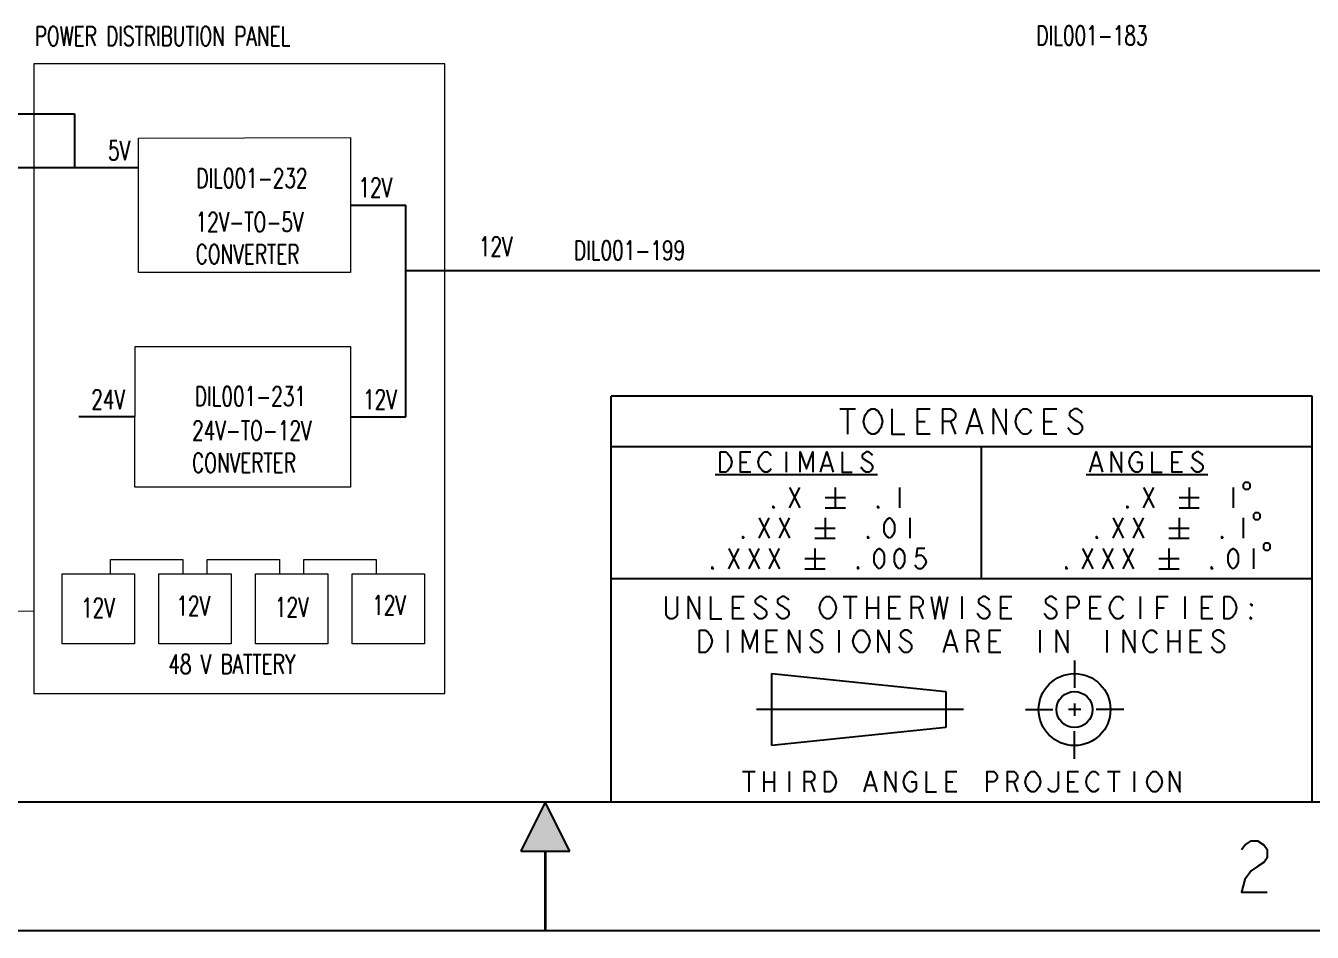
# Model space of a CAD drawing. Extents: x 0 to 22, y 0 to 17.
# Drawn here: x 8.984 to 13.976, y -0.005 to 3.512 of the extents above; entities that cross this region are included whole.
import ezdxf
from ezdxf.lldxf.tags import DXFTag

# ---------------------------------------------------------------- set-up
doc = ezdxf.new("R2010")
doc.units = 0
doc.header["$LTSCALE"] = 1.21
doc.header["$MEASUREMENT"] = 0
doc.linetypes.add('ACAD_ISO02W100', pattern=[15, 12, -3])
doc.layers.add('DEFAULT_1', color=7, linetype='CENTER')
doc.layers.add('Power', color=1, linetype='Continuous')
doc.styles.add('STNARROW', font='ROMANS', dxfattribs={"width": 0.7})
tags = doc.linetypes.add('CENTER', pattern=[0.6, 0.375, -0.075, 0.075, -0.075]).pattern_tags.tags
tags[10:11] = [DXFTag(74, 4), DXFTag(75, 0), DXFTag(340, '0'), DXFTag(46, 1.0), DXFTag(50, 0.0), DXFTag(44, 0.0), DXFTag(45, 0.0)]
tags[8:9] = [DXFTag(74, 4), DXFTag(75, 0), DXFTag(340, '0'), DXFTag(46, 1.0), DXFTag(50, 0.0), DXFTag(44, 0.0), DXFTag(45, 0.0)]
tags[6:7] = [DXFTag(74, 4), DXFTag(75, 0), DXFTag(340, '0'), DXFTag(46, 1.0), DXFTag(50, 0.0), DXFTag(44, 0.0), DXFTag(45, 0.0)]
tags[4:5] = [DXFTag(74, 4), DXFTag(75, 0), DXFTag(340, '0'), DXFTag(46, 1.0), DXFTag(50, 0.0), DXFTag(44, 0.0), DXFTag(45, 0.0)]

msp = doc.modelspace()

# ---------------------------------------------------------------- linework, layer by layer
at = {"color": 2, "linetype": 'Continuous'}
for p, q in [((13.9763, 2.0748), (11.2559, 2.0748)), ((11.2559, 0.5), (11.2559, 2.0748)), ((13.9763, 0.5), (13.9763, 2.0748)), ((12.1424, 2.0256), (12.2039, 2.0256)), ((12.1732, 2.0256), (12.1732, 1.9272)), ((12.4439, 1.9764), (12.4746, 1.9764)), ((12.573, 1.9764), (12.5915, 1.9272)), ((12.6469, 1.96), (12.6838, 1.96)), ((12.936, 1.9764), (12.9667, 1.9764)), ((13.9763, 1.878), (11.2559, 1.878)), ((11.935, 1.8583), (11.935, 1.7795)), ((12.6929, 1.3661), (12.6929, 1.878)), ((11.7578, 1.8189), (11.7824, 1.8189)), ((12.0777, 1.8058), (12.1072, 1.8058)), ((13.123, 1.8058), (13.1525, 1.8058)), ((13.433, 1.8189), (13.4576, 1.8189)), ((11.6594, 1.7707), (12.2893, 1.7707)), ((13.0984, 1.7707), (13.5708, 1.7707)), ((11.9481, 1.7205), (11.9875, 1.6417)), ((11.9481, 1.6417), (11.9875, 1.7205)), ((12.1253, 1.7205), (12.1253, 1.6417)), ((12.3746, 1.7205), (12.3746, 1.6417)), ((13.3215, 1.7205), (13.3609, 1.6417)), ((13.3215, 1.6417), (13.3609, 1.7205)), ((13.4986, 1.7205), (13.4986, 1.6417)), ((13.6693, 1.7205), (13.6693, 1.6417)), ((12.0859, 1.6811), (12.1647, 1.6811)), ((13.4593, 1.6811), (13.538, 1.6811)), ((11.83, 1.6024), (11.8694, 1.5236)), ((11.83, 1.5236), (11.8694, 1.6024)), ((11.9088, 1.6024), (11.9481, 1.5236)), ((11.9088, 1.5236), (11.9481, 1.6024)), ((12.0859, 1.6417), (12.1647, 1.6417)), ((12.0859, 1.6024), (12.0859, 1.5236)), ((12.414, 1.6024), (12.414, 1.5236)), ((13.2034, 1.6024), (13.2427, 1.5236)), ((13.2034, 1.5236), (13.2427, 1.6024)), ((13.2821, 1.6024), (13.3215, 1.5236)), ((13.2821, 1.5236), (13.3215, 1.6024)), ((13.4593, 1.6417), (13.538, 1.6417)), ((13.4593, 1.6024), (13.4593, 1.5236)), ((13.7086, 1.6024), (13.7086, 1.5236)), ((12.0465, 1.563), (12.1253, 1.563)), ((13.4199, 1.563), (13.4986, 1.563)), ((12.0465, 1.5236), (12.1253, 1.5236)), ((13.4199, 1.5236), (13.4986, 1.5236)), ((11.7119, 1.4843), (11.7513, 1.4055)), ((11.7119, 1.4055), (11.7513, 1.4843)), ((11.7906, 1.4843), (11.83, 1.4055)), ((11.7906, 1.4055), (11.83, 1.4843)), ((11.8694, 1.4843), (11.9088, 1.4055)), ((11.8694, 1.4055), (11.9088, 1.4843)), ((12.0465, 1.4843), (12.0465, 1.4055)), ((13.0853, 1.4843), (13.1246, 1.4055)), ((13.0853, 1.4055), (13.1246, 1.4843)), ((13.164, 1.4843), (13.2034, 1.4055)), ((13.164, 1.4055), (13.2034, 1.4843)), ((13.2427, 1.4843), (13.2821, 1.4055)), ((13.2427, 1.4055), (13.2821, 1.4843)), ((13.4199, 1.4843), (13.4199, 1.4055)), ((13.748, 1.4843), (13.748, 1.4055)), ((12.0072, 1.4449), (12.0859, 1.4449)), ((12.0072, 1.4055), (12.0859, 1.4055)), ((13.3805, 1.4449), (13.4593, 1.4449)), ((13.3805, 1.4055), (13.4593, 1.4055)), ((13.9763, 1.3661), (11.2559, 1.3661)), ((11.7283, 1.2539), (11.7554, 1.2539)), ((12.156, 1.2972), (12.2101, 1.2972)), ((12.183, 1.2972), (12.183, 1.2106)), ((12.248, 1.2972), (12.248, 1.2106)), ((12.248, 1.2539), (12.2913, 1.2539)), ((12.2913, 1.2972), (12.2913, 1.2106)), ((12.3346, 1.2539), (12.3617, 1.2539)), ((12.4483, 1.2539), (12.4645, 1.2106)), ((12.6161, 1.2972), (12.6161, 1.2106)), ((12.7677, 1.2539), (12.7947, 1.2539)), ((13.1141, 1.2539), (13.1412, 1.2539)), ((13.309, 1.2972), (13.309, 1.2106)), ((13.374, 1.2539), (13.401, 1.2539)), ((13.4822, 1.2972), (13.4822, 1.2106)), ((13.5472, 1.2539), (13.5743, 1.2539)), ((11.7067, 1.1673), (11.7067, 1.0807)), ((12.1397, 1.1673), (12.1397, 1.0807)), ((12.9193, 1.1673), (12.9193, 1.0807)), ((13.1791, 1.1673), (13.1791, 1.0807)), ((13.4173, 1.1673), (13.4173, 1.0807)), ((13.4606, 1.1673), (13.4606, 1.0807)), ((11.8582, 1.124), (11.8853, 1.124)), ((12.5566, 1.1096), (12.589, 1.1096)), ((12.6648, 1.124), (12.6811, 1.0807)), ((12.7244, 1.124), (12.7514, 1.124)), ((13.4173, 1.124), (13.4606, 1.124)), ((13.5039, 1.124), (13.531, 1.124)), ((11.7647, 0.6181), (11.8139, 0.6181)), ((11.7893, 0.6181), (11.7893, 0.5394)), ((11.8484, 0.6181), (11.8484, 0.5394)), ((11.8878, 0.6181), (11.8878, 0.5394)), ((11.9468, 0.6181), (11.9468, 0.5394)), ((13.182, 0.6181), (13.2313, 0.6181)), ((13.2067, 0.6181), (13.2067, 0.5394)), ((13.2854, 0.6181), (13.2854, 0.5394)), ((11.8484, 0.5787), (11.8878, 0.5787)), ((12.0305, 0.5787), (12.0452, 0.5394)), ((12.247, 0.5656), (12.2765, 0.5656)), ((12.557, 0.5787), (12.5817, 0.5787)), ((12.8179, 0.5787), (12.8326, 0.5394)), ((13.0295, 0.5787), (13.0541, 0.5787)), ((13.9763, 0.5), (11.2559, 0.5))]:
    msp.add_line(p, q, dxfattribs=at)
at = {"linetype": 'Continuous', "lineweight": 13}
for p, q in [((9.3127, 1.3852), (9.3127, 1.4418)), ((9.3127, 1.4418), (9.5939, 1.4418)), ((9.5939, 1.4418), (9.5939, 1.3852)), ((9.6877, 1.3852), (9.6877, 1.4418)), ((9.6877, 1.4418), (9.9689, 1.4418)), ((9.9689, 1.4418), (9.9689, 1.3852)), ((10.0627, 1.3852), (10.0627, 1.4418)), ((10.0627, 1.4418), (10.3439, 1.4418)), ((10.3439, 1.4418), (10.3439, 1.3852))]:
    msp.add_line(p, q, dxfattribs=at)
at = {"color": 7, "linetype": 'Continuous'}
for p, q in [((13.0539, 1.0495), (13.0539, 0.9428)), ((11.8791, 0.9984), (12.5541, 0.9287)), ((11.8791, 0.7194), (11.8791, 0.9984)), ((12.5541, 0.9287), (12.5541, 0.7892)), ((12.8633, 0.8589), (12.97, 0.8589)), ((13.0783, 0.8589), (13.03, 0.8589)), ((13.0539, 0.882), (13.0539, 0.8347)), ((13.2445, 0.8589), (13.1378, 0.8589)), ((12.5541, 0.7892), (11.8791, 0.7194)), ((13.0539, 0.6683), (13.0539, 0.775)), ((21.5, 0.5), (0.5, 0.5)), ((11, 0.5), (10.905, 0.31)), ((11.095, 0.31), (11, 0.5)), ((10.905, 0.31), (11.095, 0.31)), ((22, 0), (0, 0))]:
    msp.add_line(p, q, dxfattribs=at)
at = {"linetype": 'Continuous', "lineweight": 13}
for points in [[(10.6095, 3.3639), (9.0158, 3.3639), (9.0158, 0.921), (10.6095, 0.921)], [(9.1252, 1.3852), (9.4064, 1.3852), (9.4064, 1.1136), (9.1252, 1.1136)], [(9.5002, 1.3852), (9.7814, 1.3852), (9.7814, 1.1136), (9.5002, 1.1136)], [(9.8752, 1.3852), (10.1564, 1.3852), (10.1564, 1.1136), (9.8752, 1.1136)], [(10.2502, 1.3852), (10.5314, 1.3852), (10.5314, 1.1136), (10.2502, 1.1136)]]:
    msp.add_lwpolyline(points, close=True, dxfattribs=at)
at = {"color": 252, "linetype": 'Continuous', "lineweight": 13, "true_color": 0x939598}
for points in [[(9.4215, 3.0763), (10.2436, 3.0777), (10.2436, 2.5545), (9.4215, 2.5545)], [(9.4078, 2.2671), (10.2436, 2.268), (10.2436, 1.7222), (9.4077, 1.7222)]]:
    msp.add_lwpolyline(points, close=True, dxfattribs=at)
at = {"color": 2, "linetype": 'Continuous'}
for points in [[(12.2962, 1.9436), (12.2901, 1.9354), (12.2778, 1.9272), (12.2655, 1.9272), (12.2532, 1.9354), (12.247, 1.9436), (12.2409, 1.9518), (12.2347, 1.9764), (12.2409, 2.001), (12.247, 2.0092), (12.2532, 2.0174), (12.2655, 2.0256), (12.2778, 2.0256), (12.2901, 2.0174), (12.2962, 2.0092), (12.3024, 2.001), (12.3085, 1.9764), (12.3024, 1.9518), (12.2962, 1.9436)], [(12.3454, 2.0256), (12.3454, 1.9272), (12.3946, 1.9272)], [(12.4931, 1.9272), (12.4439, 1.9272), (12.4439, 2.0256), (12.4931, 2.0256)], [(12.5423, 1.9272), (12.5423, 2.0256), (12.573, 2.0256), (12.5853, 2.0174), (12.5915, 2.0092), (12.5915, 1.9928), (12.5853, 1.9846), (12.573, 1.9764), (12.5423, 1.9764)], [(12.6346, 1.9272), (12.6653, 2.0256), (12.6961, 1.9272)], [(12.7391, 1.9272), (12.7391, 2.0256), (12.7883, 1.9272), (12.7883, 2.0256)], [(12.8868, 1.9436), (12.8806, 1.9354), (12.8683, 1.9272), (12.856, 1.9272), (12.8437, 1.9354), (12.8376, 1.9436), (12.8314, 1.9518), (12.8253, 1.9764), (12.8314, 2.001), (12.8376, 2.0092), (12.8437, 2.0174), (12.856, 2.0256), (12.8683, 2.0256), (12.8806, 2.0174), (12.8868, 2.0092)], [(12.9852, 1.9272), (12.936, 1.9272), (12.936, 2.0256), (12.9852, 2.0256)], [(13.0836, 2.0092), (13.0775, 2.0174), (13.0652, 2.0256), (13.0529, 2.0256), (13.0406, 2.0174), (13.0344, 2.0092), (13.0344, 2.001), (13.0406, 1.9928), (13.0529, 1.9846), (13.0652, 1.9764), (13.0775, 1.9682), (13.0836, 1.96), (13.0836, 1.9436), (13.0775, 1.9354), (13.0652, 1.9272), (13.0529, 1.9272), (13.0406, 1.9354), (13.0344, 1.9436), (13.0283, 1.9518)], [(11.6791, 1.8583), (11.6988, 1.8583), (11.7086, 1.8517), (11.7135, 1.8451), (11.7185, 1.8386), (11.7234, 1.8189), (11.7185, 1.7992), (11.7135, 1.7927), (11.7086, 1.7861), (11.6988, 1.7795), (11.6791, 1.7795), (11.6791, 1.8583)], [(11.7972, 1.7795), (11.7578, 1.7795), (11.7578, 1.8583), (11.7972, 1.8583)], [(11.8759, 1.7927), (11.871, 1.7861), (11.8612, 1.7795), (11.8513, 1.7795), (11.8415, 1.7861), (11.8366, 1.7927), (11.8317, 1.7992), (11.8267, 1.8189), (11.8317, 1.8386), (11.8366, 1.8451), (11.8415, 1.8517), (11.8513, 1.8583), (11.8612, 1.8583), (11.871, 1.8517), (11.8759, 1.8451)], [(11.9891, 1.7795), (11.9891, 1.8583), (12.0137, 1.7927), (12.0383, 1.8583), (12.0383, 1.7795)], [(12.0679, 1.7795), (12.0925, 1.8583), (12.1171, 1.7795)], [(12.1515, 1.8583), (12.1515, 1.7795), (12.1909, 1.7795)], [(12.2696, 1.8451), (12.2647, 1.8517), (12.2549, 1.8583), (12.245, 1.8583), (12.2352, 1.8517), (12.2303, 1.8451), (12.2303, 1.8386), (12.2352, 1.832), (12.245, 1.8255), (12.2549, 1.8189), (12.2647, 1.8123), (12.2696, 1.8058), (12.2696, 1.7927), (12.2647, 1.7861), (12.2549, 1.7795), (12.245, 1.7795), (12.2352, 1.7861), (12.2303, 1.7927), (12.2254, 1.7992)], [(13.1132, 1.7795), (13.1378, 1.8583), (13.1624, 1.7795)], [(13.1968, 1.7795), (13.1968, 1.8583), (13.2362, 1.7795), (13.2362, 1.8583)], [(13.2952, 1.8189), (13.3149, 1.8189), (13.3149, 1.7927), (13.31, 1.7861), (13.3002, 1.7795), (13.2903, 1.7795), (13.2805, 1.7861), (13.2756, 1.7927), (13.2706, 1.7992), (13.2657, 1.8189), (13.2706, 1.8386), (13.2756, 1.8451), (13.2805, 1.8517), (13.2903, 1.8583), (13.3002, 1.8583), (13.31, 1.8517), (13.3149, 1.8451)], [(13.3543, 1.8583), (13.3543, 1.7795), (13.3937, 1.7795)], [(13.4724, 1.7795), (13.433, 1.7795), (13.433, 1.8583), (13.4724, 1.8583)], [(13.5511, 1.8451), (13.5462, 1.8517), (13.5364, 1.8583), (13.5265, 1.8583), (13.5167, 1.8517), (13.5118, 1.8451), (13.5118, 1.8386), (13.5167, 1.832), (13.5265, 1.8255), (13.5364, 1.8189), (13.5462, 1.8123), (13.5511, 1.8058), (13.5511, 1.7927), (13.5462, 1.7861), (13.5364, 1.7795), (13.5265, 1.7795), (13.5167, 1.7861), (13.5118, 1.7927), (13.5069, 1.7992)], [(13.7086, 1.7336), (13.7086, 1.7205), (13.7152, 1.7139), (13.7283, 1.7139), (13.7349, 1.7205), (13.7349, 1.7336), (13.7283, 1.7402), (13.7152, 1.7402), (13.7086, 1.7336)], [(11.8891, 1.6417), (11.8841, 1.6417), (11.8841, 1.6483), (11.8891, 1.6417)], [(12.2959, 1.6417), (12.291, 1.6417), (12.291, 1.6483), (12.2959, 1.6417)], [(13.2624, 1.6417), (13.2575, 1.6417), (13.2575, 1.6483), (13.2624, 1.6417)], [(12.3353, 1.5236), (12.3254, 1.5302), (12.3205, 1.5367), (12.3156, 1.5499), (12.3156, 1.5761), (12.3205, 1.5892), (12.3254, 1.5958), (12.3353, 1.6024), (12.3451, 1.5958), (12.35, 1.5892), (12.3549, 1.5761), (12.3549, 1.5499), (12.35, 1.5367), (12.3451, 1.5302), (12.3353, 1.5236)], [(13.748, 1.6155), (13.748, 1.6024), (13.7546, 1.5958), (13.7677, 1.5958), (13.7742, 1.6024), (13.7742, 1.6155), (13.7677, 1.622), (13.7546, 1.622), (13.748, 1.6155)], [(11.771, 1.5236), (11.766, 1.5236), (11.766, 1.5302), (11.771, 1.5236)], [(12.2565, 1.5236), (12.2516, 1.5236), (12.2516, 1.5302), (12.2565, 1.5236)], [(13.1443, 1.5236), (13.1394, 1.5236), (13.1394, 1.5302), (13.1443, 1.5236)], [(13.6299, 1.5236), (13.625, 1.5236), (13.625, 1.5302), (13.6299, 1.5236)], [(13.7874, 1.4974), (13.7874, 1.4843), (13.7939, 1.4777), (13.807, 1.4777), (13.8136, 1.4843), (13.8136, 1.4974), (13.807, 1.5039), (13.7939, 1.5039), (13.7874, 1.4974)], [(12.2959, 1.4055), (12.2861, 1.4121), (12.2811, 1.4186), (12.2762, 1.4318), (12.2762, 1.458), (12.2811, 1.4711), (12.2861, 1.4777), (12.2959, 1.4843), (12.3057, 1.4777), (12.3107, 1.4711), (12.3156, 1.458), (12.3156, 1.4318), (12.3107, 1.4186), (12.3057, 1.4121), (12.2959, 1.4055)], [(12.3746, 1.4055), (12.3648, 1.4121), (12.3599, 1.4186), (12.3549, 1.4318), (12.3549, 1.458), (12.3599, 1.4711), (12.3648, 1.4777), (12.3746, 1.4843), (12.3845, 1.4777), (12.3894, 1.4711), (12.3943, 1.458), (12.3943, 1.4318), (12.3894, 1.4186), (12.3845, 1.4121), (12.3746, 1.4055)], [(12.4731, 1.4843), (12.4435, 1.4843), (12.4386, 1.4514), (12.4485, 1.458), (12.4583, 1.458), (12.4681, 1.4514), (12.4731, 1.4449), (12.478, 1.4318), (12.4731, 1.4186), (12.4681, 1.4121), (12.4583, 1.4055), (12.4485, 1.4055), (12.4386, 1.4121), (12.4337, 1.4186)], [(13.6693, 1.4055), (13.6594, 1.4121), (13.6545, 1.4186), (13.6496, 1.4318), (13.6496, 1.458), (13.6545, 1.4711), (13.6594, 1.4777), (13.6693, 1.4843), (13.6791, 1.4777), (13.684, 1.4711), (13.6889, 1.458), (13.6889, 1.4318), (13.684, 1.4186), (13.6791, 1.4121), (13.6693, 1.4055)], [(11.6528, 1.4055), (11.6479, 1.4055), (11.6479, 1.4121), (11.6528, 1.4055)], [(12.2172, 1.4055), (12.2122, 1.4055), (12.2122, 1.4121), (12.2172, 1.4055)], [(13.0262, 1.4055), (13.0213, 1.4055), (13.0213, 1.4121), (13.0262, 1.4055)], [(13.5905, 1.4055), (13.5856, 1.4055), (13.5856, 1.4121), (13.5905, 1.4055)], [(11.5118, 1.2972), (11.5118, 1.2251), (11.5064, 1.2178), (11.4955, 1.2106), (11.4847, 1.2106), (11.4739, 1.2178), (11.4685, 1.2251), (11.4685, 1.2972)], [(11.5551, 1.2106), (11.5551, 1.2972), (11.5984, 1.2106), (11.5984, 1.2972)], [(11.6417, 1.2972), (11.6417, 1.2106), (11.685, 1.2106)], [(11.7716, 1.2106), (11.7283, 1.2106), (11.7283, 1.2972), (11.7716, 1.2972)], [(11.8582, 1.2828), (11.8528, 1.29), (11.842, 1.2972), (11.8312, 1.2972), (11.8203, 1.29), (11.8149, 1.2828), (11.8149, 1.2756), (11.8203, 1.2684), (11.8312, 1.2612), (11.842, 1.2539), (11.8528, 1.2467), (11.8582, 1.2395), (11.8582, 1.2251), (11.8528, 1.2178), (11.842, 1.2106), (11.8312, 1.2106), (11.8203, 1.2178), (11.8149, 1.2251), (11.8095, 1.2323)], [(11.9448, 1.2828), (11.9394, 1.29), (11.9286, 1.2972), (11.9178, 1.2972), (11.9069, 1.29), (11.9015, 1.2828), (11.9015, 1.2756), (11.9069, 1.2684), (11.9178, 1.2612), (11.9286, 1.2539), (11.9394, 1.2467), (11.9448, 1.2395), (11.9448, 1.2251), (11.9394, 1.2178), (11.9286, 1.2106), (11.9178, 1.2106), (11.9069, 1.2178), (11.9015, 1.2251), (11.8961, 1.2323)], [(12.1181, 1.2251), (12.1127, 1.2178), (12.1018, 1.2106), (12.091, 1.2106), (12.0802, 1.2178), (12.0748, 1.2251), (12.0694, 1.2323), (12.0639, 1.2539), (12.0694, 1.2756), (12.0748, 1.2828), (12.0802, 1.29), (12.091, 1.2972), (12.1018, 1.2972), (12.1127, 1.29), (12.1181, 1.2828), (12.1235, 1.2756), (12.1289, 1.2539), (12.1235, 1.2323), (12.1181, 1.2251)], [(12.3779, 1.2106), (12.3346, 1.2106), (12.3346, 1.2972), (12.3779, 1.2972)], [(12.4212, 1.2106), (12.4212, 1.2972), (12.4483, 1.2972), (12.4591, 1.29), (12.4645, 1.2828), (12.4645, 1.2684), (12.4591, 1.2612), (12.4483, 1.2539), (12.4212, 1.2539)], [(12.497, 1.2972), (12.5132, 1.2106), (12.5295, 1.2972), (12.5457, 1.2106), (12.562, 1.2972)], [(12.7244, 1.2828), (12.719, 1.29), (12.7081, 1.2972), (12.6973, 1.2972), (12.6865, 1.29), (12.6811, 1.2828), (12.6811, 1.2756), (12.6865, 1.2684), (12.6973, 1.2612), (12.7081, 1.2539), (12.719, 1.2467), (12.7244, 1.2395), (12.7244, 1.2251), (12.719, 1.2178), (12.7081, 1.2106), (12.6973, 1.2106), (12.6865, 1.2178), (12.6811, 1.2251), (12.6756, 1.2323)], [(12.811, 1.2106), (12.7677, 1.2106), (12.7677, 1.2972), (12.811, 1.2972)], [(12.9842, 1.2828), (12.9788, 1.29), (12.968, 1.2972), (12.9571, 1.2972), (12.9463, 1.29), (12.9409, 1.2828), (12.9409, 1.2756), (12.9463, 1.2684), (12.9571, 1.2612), (12.968, 1.2539), (12.9788, 1.2467), (12.9842, 1.2395), (12.9842, 1.2251), (12.9788, 1.2178), (12.968, 1.2106), (12.9571, 1.2106), (12.9463, 1.2178), (12.9409, 1.2251), (12.9355, 1.2323)], [(13.0275, 1.2106), (13.0275, 1.2972), (13.0546, 1.2972), (13.0654, 1.29), (13.0708, 1.2828), (13.0708, 1.2684), (13.0654, 1.2612), (13.0546, 1.2539), (13.0275, 1.2539)], [(13.1574, 1.2106), (13.1141, 1.2106), (13.1141, 1.2972), (13.1574, 1.2972)], [(13.2441, 1.2251), (13.2386, 1.2178), (13.2278, 1.2106), (13.217, 1.2106), (13.2062, 1.2178), (13.2007, 1.2251), (13.1953, 1.2323), (13.1899, 1.2539), (13.1953, 1.2756), (13.2007, 1.2828), (13.2062, 1.29), (13.217, 1.2972), (13.2278, 1.2972), (13.2386, 1.29), (13.2441, 1.2828)], [(13.374, 1.2106), (13.374, 1.2972), (13.4173, 1.2972)], [(13.5905, 1.2106), (13.5472, 1.2106), (13.5472, 1.2972), (13.5905, 1.2972)], [(13.6338, 1.2972), (13.6555, 1.2972), (13.6663, 1.29), (13.6717, 1.2828), (13.6771, 1.2756), (13.6825, 1.2539), (13.6771, 1.2323), (13.6717, 1.2251), (13.6663, 1.2178), (13.6555, 1.2106), (13.6338, 1.2106), (13.6338, 1.2972)], [(13.7421, 1.2684), (13.7421, 1.2612), (13.7367, 1.2684), (13.7421, 1.2684)], [(13.7421, 1.2106), (13.7367, 1.2106), (13.7367, 1.2178), (13.7421, 1.2106)], [(11.5984, 1.1673), (11.62, 1.1673), (11.6309, 1.1601), (11.6363, 1.1529), (11.6417, 1.1457), (11.6471, 1.124), (11.6417, 1.1024), (11.6363, 1.0951), (11.6309, 1.0879), (11.62, 1.0807), (11.5984, 1.0807), (11.5984, 1.1673)], [(11.7662, 1.0807), (11.7662, 1.1673), (11.7933, 1.0951), (11.8203, 1.1673), (11.8203, 1.0807)], [(11.9015, 1.0807), (11.8582, 1.0807), (11.8582, 1.1673), (11.9015, 1.1673)], [(11.9448, 1.0807), (11.9448, 1.1673), (11.9881, 1.0807), (11.9881, 1.1673)], [(12.0748, 1.1529), (12.0694, 1.1601), (12.0585, 1.1673), (12.0477, 1.1673), (12.0369, 1.1601), (12.0315, 1.1529), (12.0315, 1.1457), (12.0369, 1.1385), (12.0477, 1.1312), (12.0585, 1.124), (12.0694, 1.1168), (12.0748, 1.1096), (12.0748, 1.0951), (12.0694, 1.0879), (12.0585, 1.0807), (12.0477, 1.0807), (12.0369, 1.0879), (12.0315, 1.0951), (12.026, 1.1024)], [(12.248, 1.0951), (12.2426, 1.0879), (12.2318, 1.0807), (12.2209, 1.0807), (12.2101, 1.0879), (12.2047, 1.0951), (12.1993, 1.1024), (12.1939, 1.124), (12.1993, 1.1457), (12.2047, 1.1529), (12.2101, 1.1601), (12.2209, 1.1673), (12.2318, 1.1673), (12.2426, 1.1601), (12.248, 1.1529), (12.2534, 1.1457), (12.2588, 1.124), (12.2534, 1.1024), (12.248, 1.0951)], [(12.2913, 1.0807), (12.2913, 1.1673), (12.3346, 1.0807), (12.3346, 1.1673)], [(12.4212, 1.1529), (12.4158, 1.1601), (12.405, 1.1673), (12.3942, 1.1673), (12.3833, 1.1601), (12.3779, 1.1529), (12.3779, 1.1457), (12.3833, 1.1385), (12.3942, 1.1312), (12.405, 1.124), (12.4158, 1.1168), (12.4212, 1.1096), (12.4212, 1.0951), (12.4158, 1.0879), (12.405, 1.0807), (12.3942, 1.0807), (12.3833, 1.0879), (12.3779, 1.0951), (12.3725, 1.1024)], [(12.5457, 1.0807), (12.5728, 1.1673), (12.5999, 1.0807)], [(12.6378, 1.0807), (12.6378, 1.1673), (12.6648, 1.1673), (12.6756, 1.1601), (12.6811, 1.1529), (12.6811, 1.1385), (12.6756, 1.1312), (12.6648, 1.124), (12.6378, 1.124)], [(12.7677, 1.0807), (12.7244, 1.0807), (12.7244, 1.1673), (12.7677, 1.1673)], [(12.9842, 1.0807), (12.9842, 1.1673), (13.0275, 1.0807), (13.0275, 1.1673)], [(13.2441, 1.0807), (13.2441, 1.1673), (13.2874, 1.0807), (13.2874, 1.1673)], [(13.374, 1.0951), (13.3686, 1.0879), (13.3577, 1.0807), (13.3469, 1.0807), (13.3361, 1.0879), (13.3307, 1.0951), (13.3253, 1.1024), (13.3198, 1.124), (13.3253, 1.1457), (13.3307, 1.1529), (13.3361, 1.1601), (13.3469, 1.1673), (13.3577, 1.1673), (13.3686, 1.1601), (13.374, 1.1529)], [(13.5472, 1.0807), (13.5039, 1.0807), (13.5039, 1.1673), (13.5472, 1.1673)], [(13.6338, 1.1529), (13.6284, 1.1601), (13.6176, 1.1673), (13.6068, 1.1673), (13.5959, 1.1601), (13.5905, 1.1529), (13.5905, 1.1457), (13.5959, 1.1385), (13.6068, 1.1312), (13.6176, 1.124), (13.6284, 1.1168), (13.6338, 1.1096), (13.6338, 1.0951), (13.6284, 1.0879), (13.6176, 1.0807), (13.6068, 1.0807), (13.5959, 1.0879), (13.5905, 1.0951), (13.5851, 1.1024)], [(12.0059, 0.5394), (12.0059, 0.6181), (12.0305, 0.6181), (12.0403, 0.6115), (12.0452, 0.605), (12.0452, 0.5919), (12.0403, 0.5853), (12.0305, 0.5787), (12.0059, 0.5787)], [(12.0846, 0.6181), (12.1043, 0.6181), (12.1141, 0.6115), (12.1191, 0.605), (12.124, 0.5984), (12.1289, 0.5787), (12.124, 0.5591), (12.1191, 0.5525), (12.1141, 0.5459), (12.1043, 0.5394), (12.0846, 0.5394), (12.0846, 0.6181)], [(12.2372, 0.5394), (12.2618, 0.6181), (12.2864, 0.5394)], [(12.3208, 0.5394), (12.3208, 0.6181), (12.3602, 0.5394), (12.3602, 0.6181)], [(12.4193, 0.5787), (12.4389, 0.5787), (12.4389, 0.5525), (12.434, 0.5459), (12.4242, 0.5394), (12.4143, 0.5394), (12.4045, 0.5459), (12.3996, 0.5525), (12.3946, 0.5591), (12.3897, 0.5787), (12.3946, 0.5984), (12.3996, 0.605), (12.4045, 0.6115), (12.4143, 0.6181), (12.4242, 0.6181), (12.434, 0.6115), (12.4389, 0.605)], [(12.4783, 0.6181), (12.4783, 0.5394), (12.5177, 0.5394)], [(12.5964, 0.5394), (12.557, 0.5394), (12.557, 0.6181), (12.5964, 0.6181)], [(12.7145, 0.5394), (12.7145, 0.6181), (12.7391, 0.6181), (12.749, 0.6115), (12.7539, 0.605), (12.7539, 0.5919), (12.749, 0.5853), (12.7391, 0.5787), (12.7145, 0.5787)], [(12.7933, 0.5394), (12.7933, 0.6181), (12.8179, 0.6181), (12.8277, 0.6115), (12.8326, 0.605), (12.8326, 0.5919), (12.8277, 0.5853), (12.8179, 0.5787), (12.7933, 0.5787)], [(12.9114, 0.5525), (12.9065, 0.5459), (12.8966, 0.5394), (12.8868, 0.5394), (12.8769, 0.5459), (12.872, 0.5525), (12.8671, 0.5591), (12.8622, 0.5787), (12.8671, 0.5984), (12.872, 0.605), (12.8769, 0.6115), (12.8868, 0.6181), (12.8966, 0.6181), (12.9065, 0.6115), (12.9114, 0.605), (12.9163, 0.5984), (12.9212, 0.5787), (12.9163, 0.5591), (12.9114, 0.5525)], [(12.9901, 0.6181), (12.9901, 0.5525), (12.9852, 0.5459), (12.9754, 0.5394), (12.9655, 0.5394), (12.9557, 0.5459), (12.9507, 0.5525)], [(13.0689, 0.5394), (13.0295, 0.5394), (13.0295, 0.6181), (13.0689, 0.6181)], [(13.1476, 0.5525), (13.1427, 0.5459), (13.1328, 0.5394), (13.123, 0.5394), (13.1132, 0.5459), (13.1082, 0.5525), (13.1033, 0.5591), (13.0984, 0.5787), (13.1033, 0.5984), (13.1082, 0.605), (13.1132, 0.6115), (13.123, 0.6181), (13.1328, 0.6181), (13.1427, 0.6115), (13.1476, 0.605)], [(13.3838, 0.5525), (13.3789, 0.5459), (13.3691, 0.5394), (13.3592, 0.5394), (13.3494, 0.5459), (13.3444, 0.5525), (13.3395, 0.5591), (13.3346, 0.5787), (13.3395, 0.5984), (13.3444, 0.605), (13.3494, 0.6115), (13.3592, 0.6181), (13.3691, 0.6181), (13.3789, 0.6115), (13.3838, 0.605), (13.3887, 0.5984), (13.3937, 0.5787), (13.3887, 0.5591), (13.3838, 0.5525)], [(13.4232, 0.5394), (13.4232, 0.6181), (13.4626, 0.5394), (13.4626, 0.6181)], [(13.7017, 0.3167), (13.7142, 0.3333), (13.7392, 0.35), (13.7642, 0.35), (13.7892, 0.3333), (13.8017, 0.3167), (13.8017, 0.2833), (13.7892, 0.2667), (13.7642, 0.25), (13.7392, 0.2333), (13.7142, 0.2), (13.7017, 0.15), (13.8017, 0.15)]]:
    msp.add_lwpolyline(points, dxfattribs=at)
at = {"color": 7, "linetype": 'Continuous', "const_width": 0.01}
msp.add_lwpolyline([(11, 0), (11, 0.31)], dxfattribs=at)
at = {"color": 7, "linetype": 'Continuous'}
for radius in [0.1395, 0.0698]:
    msp.add_circle((13.0539, 0.8589), radius, dxfattribs=at)
msp.add_solid([(11, 0.5), (11.095, 0.31), (10.905, 0.31)], dxfattribs=at)
at = {"layer": 'DEFAULT_1', "color": 7, "linetype": 'CENTER'}
msp.add_line((12.6224, 0.8589), (11.8191, 0.8589), dxfattribs=at)
at = {"layer": 'Power', "color": 1}
for p, q in [((8.523, 3.1706), (9.173, 3.1706)), ((9.173, 3.1706), (9.173, 2.9623)), ((8.2249, 2.9623), (9.4215, 2.9623)), ((10.2436, 2.8161), (10.4589, 2.8161)), ((10.4589, 1.9951), (10.4589, 2.8161)), ((9.1892, 1.9953), (9.4044, 1.9953)), ((10.2436, 1.9951), (10.4589, 1.9951))]:
    msp.add_line(p, q, dxfattribs=at)
at = {"layer": 'Power'}
msp.add_line((10.4589, 2.5621), (16.6466, 2.5621), dxfattribs=at)
at = {"layer": 'Power', "linetype": 'Continuous', "lineweight": 13}
msp.add_line((9.0158, 1.2398), (5.3728, 1.2506), dxfattribs=at)

# ---------------------------------------------------------------- texts
at = {"linetype": 'ACAD_ISO02W100', "lineweight": 13, "insert": (9.0186, 3.5093), "char_height": 0.075, "attachment_point": 1, "style": 'STNARROW'}
msp.add_mtext_dynamic_manual_height_columns('POWER DISTRIBUTION PANEL', width=1.606547, gutter_width=1, heights=[0], dxfattribs=at)
at = {"linetype": 'Continuous', "lineweight": 13, "char_height": 0.075, "attachment_point": 1, "style": 'STNARROW'}
for s, width, heights, insert in [('DIL001-183', 1.352426, [0], (12.9054, 3.5119)), ('12V-TO-5V^JCONVERTER', 0.844224, [0], (9.643, 2.7881)), ('DIL001-199', 1.352426, [0.2], (11.1109, 2.6781)), ('24V-TO-12V^JCONVERTER', 0.844224, [0], (9.6293, 1.9789))]:
    msp.add_mtext_dynamic_manual_height_columns(s, width=width, gutter_width=1, heights=heights, dxfattribs=dict(at, insert=insert))
at = {"linetype": 'Continuous', "lineweight": 13, "char_height": 0.075, "width": 0.563689, "attachment_point": 1, "style": 'STNARROW'}
for s, insert in [('DIL001-232', (9.6454, 2.958)), ('DIL001-231', (9.6395, 2.1117))]:
    msp.add_mtext(s, dxfattribs=dict(at, insert=insert))
at = {"layer": 'Power', "linetype": 'Continuous', "lineweight": 13, "char_height": 0.075, "attachment_point": 1, "style": 'STNARROW'}
for s, insert in [('5V', (9.3031, 3.0653)), ('12V', (10.7421, 2.6926))]:
    msp.add_mtext(s, dxfattribs=dict(at, insert=insert))
for s, width, insert in [('12V', 0.454008, (10.2751, 2.9218)), ('24V', 0.454008, (9.2381, 2.0999)), ('12V', 0.454008, (10.2926, 2.0998)), ('12V', 0.47622, (9.5684, 1.2989)), ('12V', 0.47622, (10.3283, 1.3014)), ('12V', 0.47622, (9.1983, 1.2915)), ('12V', 0.47622, (9.9508, 1.294))]:
    msp.add_mtext_dynamic_manual_height_columns(s, width=width, gutter_width=1, heights=[0], dxfattribs=dict(at, insert=insert))
at = {"layer": 'Power', "linetype": 'ACAD_ISO02W100', "lineweight": 13, "insert": (9.5369, 1.0731), "char_height": 0.075, "attachment_point": 1, "style": 'STNARROW'}
msp.add_mtext_dynamic_manual_height_columns('48 V BATTERY', width=1.606547, gutter_width=1, heights=[0], dxfattribs=at)

doc.saveas('drawing.dxf')
